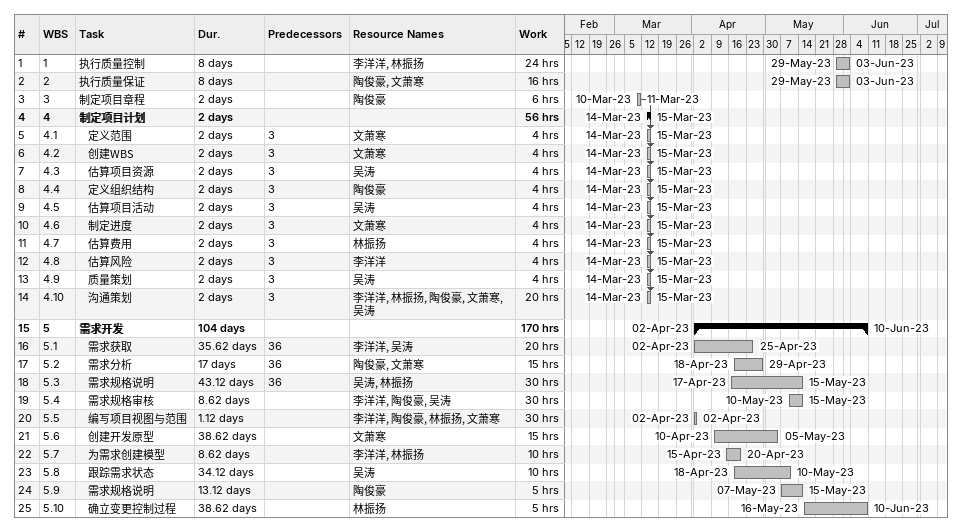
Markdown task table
| ID | WBS | Task | Duration | Start | Finish | Predecessors | Resources | Work (h) |
|---|---|---|---|---|---|---|---|---|
| 1 | 1 | 执行质量控制 | 8d | 2023-05-29 | 2023-06-03 |  | 李洋洋, 林振扬 | 24 |
| 2 | 2 | 执行质量保证 | 8d | 2023-05-29 | 2023-06-03 |  | 陶俊豪, 文萧寒 | 16 |
| 3 | 3 | 制定项目章程 | 2d | 2023-03-10 | 2023-03-11 |  | 陶俊豪 | 6 |
| 4 | 4 | **制定项目计划** | 2d | 2023-03-14 | 2023-03-15 |  |  | 56 |
| 5 | 4.1 | 定义范围 | 2d | 2023-03-14 | 2023-03-15 | 3 | 文萧寒 | 4 |
| 6 | 4.2 | 创建WBS | 2d | 2023-03-14 | 2023-03-15 | 3 | 文萧寒 | 4 |
| 7 | 4.3 | 估算项目资源 | 2d | 2023-03-14 | 2023-03-15 | 3 | 吴涛 | 4 |
| 8 | 4.4 | 定义组织结构 | 2d | 2023-03-14 | 2023-03-15 | 3 | 陶俊豪 | 4 |
| 9 | 4.5 | 估算项目活动 | 2d | 2023-03-14 | 2023-03-15 | 3 | 吴涛 | 4 |
| 10 | 4.6 | 制定进度 | 2d | 2023-03-14 | 2023-03-15 | 3 | 文萧寒 | 4 |
| 11 | 4.7 | 估算费用 | 2d | 2023-03-14 | 2023-03-15 | 3 | 林振扬 | 4 |
| 12 | 4.8 | 估算风险 | 2d | 2023-03-14 | 2023-03-15 | 3 | 李洋洋 | 4 |
| 13 | 4.9 | 质量策划 | 2d | 2023-03-14 | 2023-03-15 | 3 | 吴涛 | 4 |
| 14 | 4.10 | 沟通策划 | 2d | 2023-03-14 | 2023-03-15 | 3 | 李洋洋, 林振扬, 陶俊豪, 文萧寒, 吴涛 | 20 |
| 15 | 5 | **需求开发** | 104d | 2023-04-02 | 2023-06-10 |  |  | 170 |
| 16 | 5.1 | 需求获取 | 35.62d | 2023-04-02 | 2023-04-25 | 36 | 李洋洋, 吴涛 | 20 |
| 17 | 5.2 | 需求分析 | 17d | 2023-04-18 | 2023-04-29 | 36 | 陶俊豪, 文萧寒 | 15 |
| 18 | 5.3 | 需求规格说明 | 43.12d | 2023-04-17 | 2023-05-15 | 36 | 吴涛, 林振扬 | 30 |
| 19 | 5.4 | 需求规格审核 | 8.62d | 2023-05-10 | 2023-05-15 |  | 李洋洋, 陶俊豪, 吴涛 | 30 |
| 20 | 5.5 | 编写项目视图与范围 | 1.12d | 2023-04-02 | 2023-04-02 |  | 李洋洋, 陶俊豪, 林振扬, 文萧寒 | 30 |
| 21 | 5.6 | 创建开发原型 | 38.62d | 2023-04-10 | 2023-05-05 |  | 文萧寒 | 15 |
| 22 | 5.7 | 为需求创建模型 | 8.62d | 2023-04-15 | 2023-04-20 |  | 李洋洋, 林振扬 | 10 |
| 23 | 5.8 | 跟踪需求状态 | 34.12d | 2023-04-18 | 2023-05-10 |  | 吴涛 | 10 |
| 24 | 5.9 | 需求规格说明 | 13.12d | 2023-05-07 | 2023-05-15 |  | 陶俊豪 | 5 |
| 25 | 5.10 | 确立变更控制过程 | 38.62d | 2023-05-16 | 2023-06-10 |  | 林振扬 | 5 |
